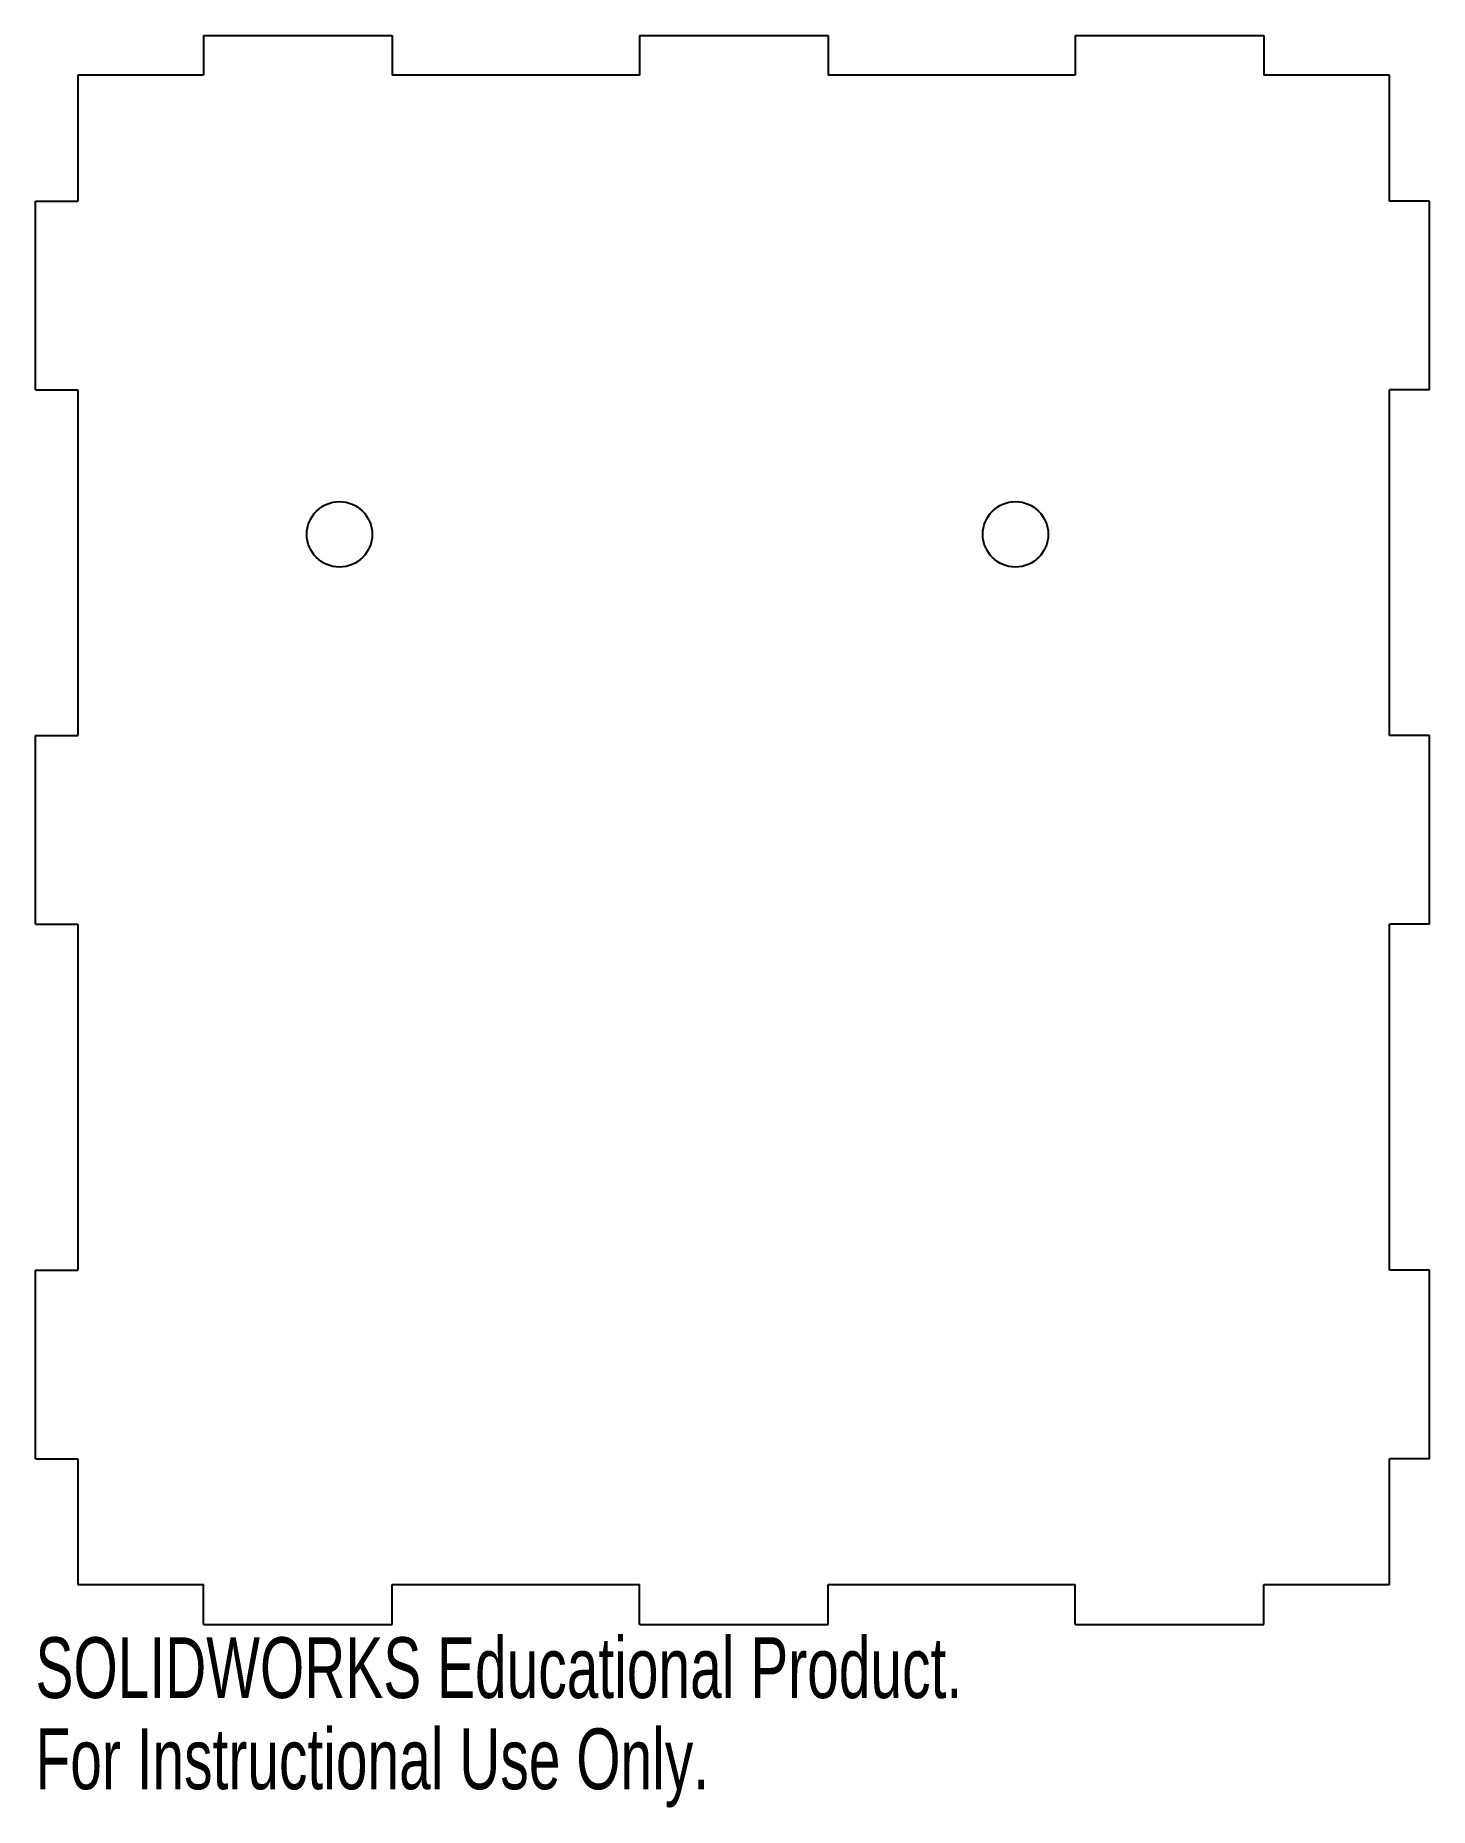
# Model space of a CAD drawing. Header units: millimetres. Extents: x -55 to 55, y -141 to 0.
import ezdxf

# ---------------------------------------------------------------- set-up
doc = ezdxf.new("R2010")
doc.units = ezdxf.units.MM
doc.styles.add('SLDTEXTSTYLE0', font='TXT', dxfattribs={"width": 0.7})

msp = doc.modelspace()

# ---------------------------------------------------------------- linework, layer by layer
at = {"color": 7, "linetype": 'Continuous', "lineweight": 25}
for p, q in [((-42.05, 0), (-27.05, 0)), ((-42.05, 0), (-42.05, -3.17)), ((-27.05, 0), (-27.05, -3.17)), ((-7.4, 0), (7.6, 0)), ((-7.4, 0), (-7.4, -3.17)), ((7.6, 0), (7.6, -3.17)), ((27.25, 0), (42.25, 0)), ((27.25, 0), (27.25, -3.17)), ((42.25, 0), (42.25, -3.17)), ((-42.05, -3.17), (-52.05, -3.17)), ((-52.05, -3.17), (-52.05, -13.18)), ((-7.4, -3.17), (-27.05, -3.17)), ((27.25, -3.17), (7.6, -3.17)), ((52.25, -3.17), (42.25, -3.17)), ((52.25, -13.18), (52.25, -3.17)), ((-55.42, -13.18), (-52.05, -13.18)), ((-55.42, -28.18), (-55.42, -13.18)), ((55.42, -13.18), (52.25, -13.18)), ((55.42, -28.18), (55.42, -13.18)), ((-55.42, -28.18), (-52.05, -28.18)), ((-52.05, -28.18), (-52.05, -55.67)), ((52.25, -55.67), (52.25, -28.18)), ((55.42, -28.18), (52.25, -28.18)), ((-55.42, -55.67), (-52.05, -55.67)), ((-55.42, -70.67), (-55.42, -55.67)), ((55.42, -55.67), (52.25, -55.67)), ((55.42, -70.67), (55.42, -55.67)), ((-55.42, -70.67), (-52.05, -70.67)), ((-52.05, -70.67), (-52.05, -98.17)), ((52.25, -98.17), (52.25, -70.67)), ((55.42, -70.67), (52.25, -70.67)), ((-55.42, -98.17), (-52.05, -98.17)), ((-55.42, -113.17), (-55.42, -98.17)), ((55.42, -98.17), (52.25, -98.17)), ((55.42, -113.17), (55.42, -98.17)), ((-55.42, -113.17), (-52.05, -113.17)), ((-52.05, -113.17), (-52.05, -123.17)), ((52.25, -123.17), (52.25, -113.17)), ((55.42, -113.17), (52.25, -113.17)), ((-52.05, -123.17), (-42.05, -123.17)), ((-42.05, -126.35), (-42.05, -123.17)), ((-27.05, -126.35), (-27.05, -123.17)), ((-27.05, -123.17), (-7.4, -123.17)), ((-7.4, -126.35), (-7.4, -123.17)), ((7.6, -126.35), (7.6, -123.17)), ((7.6, -123.17), (27.25, -123.17)), ((27.25, -126.35), (27.25, -123.17)), ((42.25, -126.35), (42.25, -123.17)), ((42.25, -123.17), (52.25, -123.17)), ((-42.05, -126.35), (-27.05, -126.35)), ((-7.4, -126.35), (7.6, -126.35)), ((27.25, -126.35), (42.25, -126.35))]:
    msp.add_line(p, q, dxfattribs=at)
for centre in [(-31.25, -39.67), (22.5, -39.67)]:
    msp.add_circle(centre, 2.6, dxfattribs=at)

# ---------------------------------------------------------------- texts
at = {"color": 7, "linetype": 'Continuous', "char_height": 4.8336, "attachment_point": 1, "style": 'SLDTEXTSTYLE0'}
for s, insert in [('SOLIDWORKS Educational Product.', (-55.42, -127.37)), ('For Instructional Use Only.', (-55.42, -134.62))]:
    msp.add_mtext(s, dxfattribs=dict(at, insert=insert))

doc.saveas('drawing.dxf')
